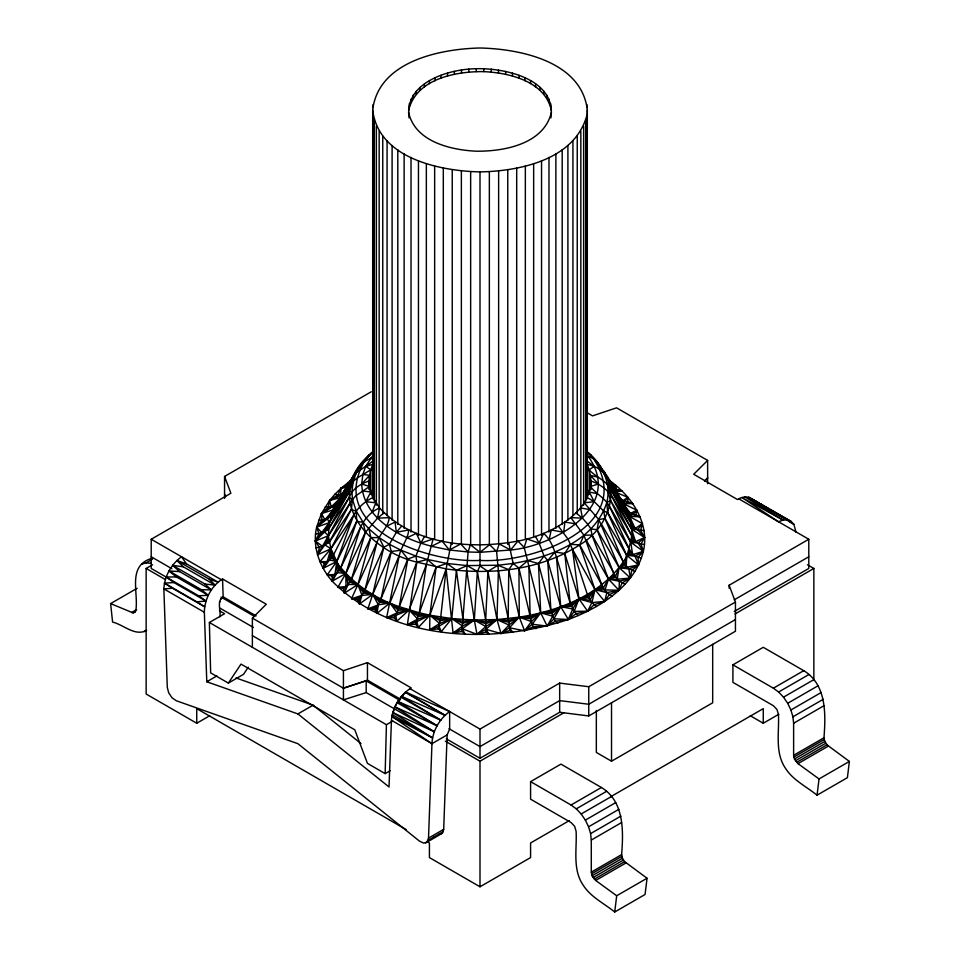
<?xml version="1.0" encoding="UTF-8"?>
<svg xmlns="http://www.w3.org/2000/svg" width="960" height="960" viewBox="0 0 960 960"><rect width="100%" height="100%" fill="white"/><g stroke="black" fill="none" stroke-linecap="round" stroke-linejoin="round"><path stroke-width="1.44" d="M644.016 530.58L637.584 529.656L631.968 525.756L628.44 512.052L606.408 476.4C602.268 469.596 594.72 465.792 587.1 464.352C605.052 507.072 552.252 534.888 517.92 541.068C470.748 549.804 413.964 544.92 379.512 507.972C370.968 511.488 364.632 518.772 360.672 526.968L340.128 569.016L337.224 572.64L332.172 576.132L332.172 581.184C392.076 641.508 491.64 644.832 568.356 619.5C600.252 607.572 634.452 586.56 643.356 551.376C650.028 522.756 631.188 495.372 608.508 479.772M619.908 498.696L623.22 503.58L632.736 503.664L627.828 501.696L627.828 497.328L615.516 492.144M634.884 571.596L626.496 567.24C625.128 552.996 633.564 540.216 631.968 525.756M644.46 544.464L641.028 544.032L635.532 541.632L631.632 529.236L610.836 494.436L604.668 488.436L598.308 484.008L590.46 486.492C596.004 494.052 605.244 498.036 609.564 506.568L629.088 548.796L629.532 551.388C608.58 592.02 562.2 610.464 519.276 617.124L509.424 627.756L512.868 632.436L509.988 630.396L508.212 618.588L508.752 569.664L513.156 563.448C549.972 557.088 594.336 541.44 606.852 502.392C611.34 483.636 602.652 464.184 587.964 452.448C608.964 473.88 622.788 501.396 635.112 528.492L642.48 523.692L629.088 516.228L596.832 461.64L590.988 456.036M383.976 512.928L377.544 518.16L365.376 532.404L345.852 573.444L332.172 581.184C319.452 566.604 312.156 546.396 316.644 527.124L329.412 517.32C341.892 494.616 353.928 471.144 372.036 452.448C320.388 494.88 366.168 550.2 416.868 562.128L427.416 559.452L436.068 567.12L429.888 615.204L429.672 629.796L438.24 628.848L441.264 631.68L451.788 618.588L456.408 570.264L446.844 563.448L427.416 559.452L415.944 556.056L400.98 550.224L389.4 544.296L379.14 537.612L369.048 528.984L363.168 522.36L356.244 511.14L352.524 499.428L351.876 492L353.148 481.608L356.244 472.848L361.14 464.376L373.044 451.44M355.068 473.484L365.724 466.332L372.9 464.352C367.98 474.72 367.98 487.116 372.9 497.484C364.932 501.504 357.744 507.48 353.592 515.508L330.912 548.796L317.52 554.82L319.404 547.404L315.324 540.996L327.636 528.972L333.432 509.832L333.516 506.112L339.996 498.552M219.408 610.752L224.556 613.728L209.376 622.488L210.648 672.864L228.348 683.088L240.996 664.104L354.804 729.816L367.452 763.392L385.152 773.616L386.424 724.704L392.748 721.044M372.888 457.176L364.356 461.556C325.836 529.14 430.224 563.412 480 560.4C531.228 563.772 637.692 526.692 593.676 458.892L587.892 455.976C625.104 506.64 553.488 546.276 510.624 549.996L499.26 543.96L496.62 551.64L498.384 570.756L496.992 619.56L501 633.564L509.988 630.396M252.372 618.108L343.428 670.668L367.452 662.64L411.192 687.9C400.188 694.872 392.508 707.28 391.44 720.3L389.028 786.972L297.9 713.928L206.784 681.756L204.36 612.288C204.504 599.208 211.356 585.948 222.54 578.976L266.292 604.236L252.372 618.108L252.372 647.304M183.396 566.832L172.62 565.356L205.02 584.064L215.088 585.12L183.396 566.832L176.904 560.52L209.304 579.228L218.112 582.144L186.468 563.868L181.56 556.776C171.3 564.12 164.424 576.252 163.86 588.9L167.292 687.3L168.672 692.784L172.044 697.812L176.316 700.752L297.9 743.688L419.484 841.14L423.768 843.144L427.128 842.004L428.52 838.116L431.952 743.676C432.504 731.028 439.392 718.908 449.652 711.552L405.6 692.064L397.848 701.424L394.908 706.884L391.848 716.496L432.54 737.904L392.796 712.476M438.936 834.372L442.308 833.244L443.688 829.356L447.12 734.916L449.652 729.084L449.652 711.552M587.556 461.46L594.276 466.332L589.2 469.8C595.44 476.94 605.364 479.94 610.2 488.364L631.632 529.236L637.584 529.656L642.48 523.692L640.596 530.424L644.676 537.516L641.028 544.032L643.356 551.376L638.028 557.496L638.556 564.984L626.496 567.24L624.54 565.164L604.932 518.436L603.756 511.14L594.276 501.696L584.196 502.812L598.86 519.612L597.072 529.716L614.424 575.496L619.392 581.244L618.996 590.268L609.276 594.576L604.656 601.404L594.036 604.752L587.652 611.22L575.964 613.74L568.356 619.5L555.336 621.24L547.176 626.076L533.196 626.808L524.568 630.804L509.424 627.756L501 633.564L485.94 629.292L476.988 634.332L462.276 628.776L453.048 633.06L446.136 568.932L451.308 542.748M629.532 551.388L635.052 556.224L638.556 564.984L631.68 570.54L630.384 578.04L622.056 582.984L618.996 590.268L608.484 579.12L591.984 535.044L590.952 528.984L587.964 524.424L582.456 518.16L570.828 517.632L583.956 535.236L602.316 586.476L595.008 589.656L587.904 596.1L578.976 598.908L570.804 604.608L560.724 606.684L551.292 611.7L540.684 612.804L530.34 616.968L519.276 617.124L496.992 619.56L485.94 629.292L489.024 634.2L486.048 631.956L485.676 620.052L487.896 571.368L498 565.236L513.156 563.448L518.928 568.092L531.384 621.588L533.196 626.808L536.016 628.68M614.424 575.496L608.484 579.12L603.192 588.072L595.008 589.656L588.672 597.768L578.976 598.908L571.452 606.336L560.724 606.684L551.796 613.476L540.684 612.804L530.7 618.78L519.276 617.124L508.38 620.364L496.992 619.56L474.324 620.052L462.276 628.776L464.976 633.948L461.94 631.44L468.108 551.976L470.34 544.692L480 552.324L510.624 549.996L517.92 541.068L524.172 547.38L540.684 612.804L547.176 626.076L553.92 618.768L560.724 606.684L556.488 557.256C553.932 548.508 550.632 539.52 543.6 533.352L539.16 543.168L544.056 556.056L547.704 560.616L560.724 606.684L568.356 619.5L574.164 611.412L578.976 598.908L572.532 549.384L568.152 539.328L558.408 526.176M315.984 547.932L322.416 546.324L328.032 541.836L329.22 522.696L353.148 481.608L356.58 478.32L370.8 469.8L365.724 466.332L372.984 455.268M369.12 489.552L369.12 480.912C360.888 483.864 352.14 488.7 349.164 497.472L328.368 535.788L324.888 544.896L317.52 554.82L322.416 546.324L315.324 540.996L318.972 533.808L316.644 527.124L321.444 513.528L329.616 500.472L340.62 494.748L341.004 488.244L353.196 478.656M372.696 498.096L372.696 109.956C378.348 61.428 439.824 48.9 480 48C520.176 48.9 581.652 61.428 587.304 109.956L587.304 498.096M586.896 499.008L587.304 109.956M424.56 536.352L420.84 543.168L415.944 556.056L416.868 562.128L407.376 624.6L415.524 624.264L418.368 627.432L429.888 615.204L446.136 568.932C491.436 575.352 540.552 570.096 579.684 544.908C604.452 530.508 621.144 496.572 603.264 470.592L618.324 496.2L599.328 464.952L587.592 452.136M356.244 472.848L352.332 479.352L353.148 481.608L349.38 491.388L329.22 522.696L324.468 531.768L328.368 535.788L330.912 548.796L336.78 561.444L337.224 572.64L332.172 581.184L334.956 574.512L336.78 561.444L353.592 515.508L332.604 556.608L329.544 559.98L324.228 563.016L323.172 568.308L329.544 559.98L330.912 548.796L351.288 509.58L352.524 499.428L355.968 495.672L369.54 486.492L361.692 484.008L362.868 474.42L365.724 466.332L372.444 461.46M614.724 912L616.692 895.764L647.052 878.244L624.636 861.672L622.452 858.252L621.636 854.604C623.448 831.42 624.384 801.276 601.404 787.488L560.928 764.124L530.58 781.644L530.58 799.176L571.044 822.528L574.632 826.308L576.108 831.3C577.044 849.24 572.304 869.328 583.212 885.228C590.82 897.12 604.044 903.372 614.724 912L645.072 894.48L647.052 878.244M817.056 795.18L819.036 778.944L849.384 761.424L826.968 744.852L824.784 741.432L823.968 737.784C825.78 714.6 826.716 684.456 803.736 670.668L763.26 647.304L732.912 664.836L732.912 682.356L773.388 705.72L776.964 709.488L778.44 714.48C779.376 732.42 774.636 752.508 785.544 768.42C793.152 780.3 806.376 786.552 817.056 795.18L847.404 777.66L849.384 761.424M415.524 624.264L419.316 612.804L426.288 564.852L433.14 538.932L420.84 543.168C394.02 534.18 363.228 515.412 361.692 484.008L369.54 475.332L362.868 474.42M586.176 540.12L608.484 579.12L617.208 579.264L619.08 567.54L598.86 519.612L604.932 518.436L626.568 555.18L638.556 564.984L628.836 569.028L619.08 567.54L597.072 529.716L590.952 528.984M399.3 555.432L386.628 617.592L394.248 617.772L397.176 612.852L399.276 606.684L407.844 558.984L400.98 550.224L391.272 551.484L372.708 594.456L367.872 608.904L374.748 609.456L378.348 604.824L399.3 555.432C401.22 546.396 407.976 539.28 408.732 529.956L396.336 532.308L389.4 544.296L383.82 547.188L363.552 592.932L357.804 599.676L351.492 598.74L376.992 542.544C379.692 533.4 388.428 527.484 389.172 517.632L377.544 518.16L379.512 507.972L372.9 497.484M550.92 117.9C556.476 79.14 505.344 67.908 476.256 68.712C448.38 69.084 403.92 82.488 409.08 117.9M408.564 110.712C415.836 78.816 455.76 71.316 483.744 71.628C509.592 72.852 545.304 81.336 551.436 110.712M551.436 112.116C544.164 144 504.24 151.512 476.256 151.2C450.408 149.976 414.696 141.48 408.564 112.116M438.24 628.848L440.724 617.124L446.136 568.932L416.868 562.128L399.276 606.684C372.384 597.516 348.216 580.5 332.604 556.608L330.912 548.796L324.888 544.896L329.22 542.316L351.288 509.58L356.244 511.14L356.736 521.316L340.92 567.54M256.14 615.9L223.164 596.856C216.48 600.924 220.908 610.884 219.996 616.824M612.18 595.992L609.276 594.576L604.86 590.46L608.484 579.12L615.372 577.02L619.08 567.54L624.54 565.164L626.568 555.18L607.668 512.556L606.852 502.392L610.62 500.52L608.124 492M381.024 598.908L391.272 551.484L389.4 544.296M549.156 539.436L551.268 529.956L563.664 532.308L564.936 522.06L576 523.944M372.696 109.956C378.348 158.472 439.824 171 480 171.9C520.032 171.132 574.776 159.696 586.896 115.356M640.08 516.888L630.444 513.408L627.396 510.984L606.408 476.4L629.088 516.228L640.08 516.888L635.772 514.8L636.828 510.204L623.22 503.58L619.872 498.576L622.776 500.736L632.736 503.664M615.372 577.02L614.148 573.444L591.984 535.044L583.956 535.236L579.684 544.908L595.008 589.656L591.888 602.592L587.652 611.22L574.164 611.412L570.108 603L556.488 557.256M604.86 590.46L579.684 544.908L570.6 544.296L564.792 553.5L578.976 598.908L591.888 602.592L604.656 601.404L606.84 592.62L618.996 590.268L595.008 589.656L572.532 549.384L587.904 596.1L591.888 602.592L596.46 606.492M360.672 526.968L345.852 573.444L345.984 586.572L344.316 593.16L357.912 584.532L370.824 537.612L369.048 528.984M364.992 589.656L376.992 542.544M330.912 548.796L331.56 558L336.78 561.444L340.128 569.016L345.852 573.444L337.872 587.304L343.416 588.42L348.084 584.508L351.516 579.12L365.376 532.404L363.168 522.36L356.736 521.316L336.78 561.444L323.172 568.308L327.156 561.648L330.912 548.796L319.92 561.624L324.228 563.016M524.172 547.38L526.86 538.932L539.16 543.168L535.44 536.352M399.276 606.684L419.316 612.804L436.068 567.12L446.844 563.448L467.124 565.596L498 565.236L508.752 569.664L519.276 617.124L524.568 630.804L532.2 624.24L540.684 612.804L538.464 563.544L544.056 556.056M394.248 617.772L396.78 621.312L409.092 609.96L426.288 564.852M370.8 494.256L372.9 488.808L372.9 464.352M372.108 512.052L375.804 502.812L365.724 501.696L370.8 492.036L362.292 490.884M350.436 485.34L330.912 516.228L329.412 517.32L335.472 504.852L340.14 498.528L335.472 504.852L321.444 513.528L321.972 520.332L316.644 527.124L321.996 532.992L328.368 529.236L349.164 497.472L352.524 499.428L328.368 535.788L322.416 546.324M615.48 491.508L622.128 491.208L614.016 489.408L615.684 485.352L610.248 483.408M606.84 592.62L595.008 589.656L590.136 600.276L578.976 598.908L572.688 608.964L568.356 619.5L553.92 618.768L551.292 611.7L538.464 563.544L527.832 560.616L518.928 568.092L519.276 617.124L508.968 625.056L501 633.564M609.564 506.568L630.78 542.316L638.004 543.012L644.676 537.516L631.632 529.236L633.048 526.932L608.712 482.34L607.476 484.56L610.836 494.436L631.632 535.788L632.364 538.632L630.78 542.316L632.628 554.64L626.568 555.18L630.588 552.732L629.088 548.796L607.668 512.556L603.756 511.14M329.544 559.98L336.78 561.444L339.132 570.492L345.852 573.444L348.084 584.508L344.316 593.16L343.416 588.42M351.516 579.12L370.824 537.612L379.14 537.612L383.82 547.188L372.708 594.456L359.364 603.996L357.804 599.676M480 171.9L480 565.968L477.36 571.488L474.324 620.052L476.988 634.332L486.048 631.956M629.088 516.228L630.444 513.408L636.828 510.204L632.844 514.344L629.088 516.228L623.22 503.58L617.988 496.128M219.78 601.488L219.456 602.46M318.612 520.272L324.948 519.756L330.912 516.228L352.332 479.352L327.372 518.748L329.22 522.696L315.324 540.996L328.368 535.788L326.952 543.12L329.22 542.316L349.8 503.556M335.472 504.852L358.596 467.748L369.048 455.016M358.596 467.748L333.432 509.832L324.948 519.756L316.644 527.124L329.22 522.696L326.544 530.16L328.368 529.236L349.38 491.388L351.876 492M333.432 509.832L321.444 513.528L331.188 506.928L329.616 500.472L334.92 494.232L337.944 494.832L342.804 494.124L340.92 497.472L329.616 500.472L328.344 507.252L321.444 513.528L324.948 519.756M572.688 608.964L560.724 606.684L552.768 616.2L547.176 626.076L532.2 624.24M359.952 467.304L362.928 462.204L358.992 468.504M221.208 598.452L220.572 599.388M341.712 496.212L352.716 478.584M354.288 476.064L357.432 471.024M364.848 461.832L366.432 459.348M248.268 667.2L243.528 674.328L228.348 683.088M623.22 503.58L627.828 497.328L622.776 500.736L623.22 503.58L630.444 513.408M340.092 498.696L336.492 503.832M332.172 576.132L327.264 574.836L336.78 561.444M524.568 630.804L531.384 621.588L540.684 612.804L552.768 616.2M401.592 526.176L396.336 532.308L395.064 522.06L386.868 526.14M368.016 456.864L373.032 451.8M587.4 412.896L592.548 415.872L616.572 407.832L707.628 460.404L693.708 474.276L737.46 499.524C741.66 496.932 747.432 495.672 751.716 498.792L791.028 521.388L793.812 524.22L795.996 532.14M334.92 494.232L341.004 488.244L349.392 483.96M325.116 506.916L331.188 506.928L339.948 498.42M612.852 487.992L615.684 485.352L616.584 489.396L622.128 491.208M152.076 558.276C127.572 565.38 138.168 590.364 136.032 609.288L135.216 612L133.032 612.888L110.616 603.588L112.596 622.092C123.384 624.564 135.276 636.936 146.64 630.264M476.988 634.332L485.844 626.556L496.992 619.56L508.584 622.2L519.276 617.124L531.384 621.588M608.484 579.12L619.392 581.244L630.384 578.04L619.08 567.54L623.52 563.724L623.22 561.444L601.404 524.16M340.62 494.748L344.976 491.208M144.108 631.716L146.028 630.3M508.968 625.056L496.992 619.56L485.724 621.84L474.324 620.052L462.552 626.052L453.048 633.06L461.94 631.44M485.844 626.556L474.324 620.052L462.912 621.348L451.788 618.588L439.668 623.556L429.672 629.796L439.032 626.232L451.788 618.588L474.324 620.052L485.772 623.688L496.992 619.56L487.896 571.368L480 565.968M626.568 555.18L635.052 556.224L643.356 551.376L638.004 543.012M224.556 498.372L224.556 476.46L371.244 391.776M206.016 601.08L173.976 582.576L164.448 583.116L196.848 601.824L206.016 601.08L198.588 595.728L151.212 568.464L151.212 539.256L230.88 493.26L224.556 476.46M141.96 564.12L146.148 562.824L152.472 559.176M209.7 715.752L196.74 723.24L146.148 694.032L146.148 568.464L152.616 564.732M110.616 603.588L137.172 588.252M131.628 612.54L136.692 609.612M133.032 612.888L135.564 611.424M206.784 681.756L216.9 675.912M297.9 713.928L313.08 705.168L360.972 743.568M391.44 720.3L431.952 743.676L447.12 734.916M385.152 773.616L390.216 770.7M409.932 688.62L480 729.084L559.668 683.088L588.756 686.736L735.444 602.04L729.12 585.252L808.788 539.256L808.788 568.464L734.256 611.484M734.256 599.808L808.788 556.776M446.376 738.876L480 758.28L559.668 712.284L588.756 715.944L735.444 631.248L735.444 602.04M445.296 741.168L480 761.208L564.024 712.692M735 613.98L813.852 568.464L813.852 680.58M735.444 619.56L588.756 704.256L559.668 700.608L480 746.604L448.956 728.676M428.52 838.116L443.688 829.356M428.112 840.348L443.292 831.588M432.612 838.032L435.144 836.568M425.64 842.964L442.308 833.244M596.34 710.508L596.34 752.448L611.52 761.208L712.68 702.792L712.68 644.388M530.58 781.644L571.044 805.008L601.404 787.488M732.912 664.836L773.388 688.2L803.736 670.668M571.044 805.008L576.288 808.836L606.636 791.304M773.388 688.2L778.62 692.016L808.968 674.496M569.364 820.584L530.58 842.976L530.58 857.58L480 886.788L429.42 857.58L429.42 842.976L426.828 841.488M610.728 796.704L763.26 708.636L763.26 723.24L750.3 715.752M576.288 808.836L581.172 813.984L611.52 796.464M778.62 692.016L783.504 697.164L813.852 679.644M581.172 813.984L585.36 820.116L615.708 802.596M783.504 697.164L787.692 703.296L818.04 685.776M763.26 723.24L778.824 714.252M616.692 895.764L595.68 880.452L592.104 875.772L591.288 872.124L591.288 840.06L590.592 833.616L588.576 826.812L618.924 809.292M819.036 778.944L798.012 763.632L794.436 758.964L793.62 755.304L793.62 723.24L792.924 716.796L790.908 709.992L821.256 692.472M590.592 833.616L620.94 816.084M792.924 716.796L823.272 699.276M591.288 840.06L621.636 822.528M793.62 723.24L823.968 705.72M591.288 872.124L621.636 854.604M793.62 755.304L823.968 737.784M591.492 873.9L621.84 856.38M793.824 757.08L824.172 739.56M592.104 875.772L622.452 858.252M794.436 758.964L824.784 741.432M593.052 877.584L623.412 860.064M795.396 760.776L825.744 743.256M594.288 879.192L624.636 861.672M796.62 762.372L826.968 744.852M595.68 880.452L626.04 862.932M798.012 763.632L828.372 746.112M462.552 626.052L451.788 618.588L440.484 618.9L429.888 615.204L417.732 619.116L407.376 624.6L416.736 621.732L429.888 615.204L451.788 618.588L462.78 623.196L474.324 620.052L466.848 571.128M407.04 537.78L416.4 533.352L420.84 543.168L431.448 546.3L442.08 541.068L449.376 549.996L468.108 551.976L480 552.324L489.66 544.692L496.62 551.64M342.804 494.124L329.616 500.472L337.944 494.832L341.004 488.244L347.676 485.592M439.668 623.556L429.888 615.204L418.56 616.356L409.092 609.96L397.176 612.852L386.628 617.592L395.856 615.36L409.092 609.96L418.992 614.556L429.888 615.204L440.208 620.724L451.788 618.588M348 485.64L341.004 488.244L347.58 486.78M415.944 556.056L407.844 558.984L389.892 603L376.968 613.44L374.748 609.456M331.188 506.928L333.516 506.112M252.372 635.628L343.428 688.2L367.452 680.16L400.428 699.204M343.428 688.2L366.192 680.892L399.816 700.308M393.324 712.776L434.28 731.796L366.192 692.58L343.428 699.876L343.428 670.668M321.996 532.992L315.54 534.048M617.208 579.264L630.384 578.04L628.836 569.028M337.872 587.304L345.984 586.572M196.848 601.824L204.684 606.828L172.464 588.228L163.86 588.9L204.36 612.288M327.264 574.836L334.956 574.512M619.08 567.54L626.496 567.24M198.588 595.728L208.284 595.344L201.372 589.68L168.972 570.972L179.592 571.584L211.368 589.932L201.372 589.68M417.732 619.116L409.092 609.96L398.28 610.164L389.892 603L380.412 600.552L372.708 594.456L364.38 591.3L357.912 584.532L350.76 580.644L345.852 573.444L337.224 572.64M208.284 595.344L176.388 576.924L166.188 577.02L173.976 582.576M614.016 489.408L616.584 489.396M348.084 584.508L357.912 584.532L363.552 592.932L372.708 594.456L379.704 602.256L389.892 603L398.856 608.412L409.092 609.96M319.92 561.624L327.156 561.648M625.044 501.468L627.828 501.696M370.248 458.508L373.02 458.76M146.148 562.824L151.032 563.316M632.844 514.344L635.772 514.8M589.752 509.52L580.488 507.972L582.456 518.16L576.024 512.928M597.132 493.608L589.2 492.036L594.276 501.696L587.1 497.484M431.448 546.3L449.376 549.996L460.74 543.96L468.108 551.976M641.388 558.228L635.052 556.224M419.316 612.804L429.888 615.204M590.46 489.72L590.46 475.332L597.708 477.144M347.82 482.52L350.58 483.36M176.904 560.52L186.468 563.868M235.968 677.94L313.08 705.168M327.636 528.972L328.368 529.236M589.176 454.296L590.952 455.016M328.032 541.836L329.22 542.316M625.08 584.268L619.392 581.244M401.472 696.384L444.996 715.308L405.6 692.064M397.848 701.424L440.712 720.132L401.568 696.444M394.908 706.884L437.064 725.748L398.064 701.544M789.96 522.024L793.812 524.22L787.428 520.368M738.72 498.804L808.788 539.256M807.42 564.744L813.852 568.464M151.212 539.256L221.28 579.708M405.276 692.376L444.996 715.308M400.98 697.2L440.712 720.132M151.212 556.776L171.9 568.728M221.052 597.096L254.676 616.512M397.344 702.816L437.064 725.748M219.756 608.028L253.38 627.444M146.148 568.464L165.432 579.588M392.82 714.972L432.54 737.904M209.376 622.488L386.424 724.704M406.152 829.548L196.74 708.636L196.74 723.24M751.716 498.792L772.128 511.116M774.672 512.664L783.6 518.052M395.268 707.088L434.28 731.796M164.448 583.116L172.464 588.228M557.976 623.016L555.336 621.24L553.92 618.768M392.496 716.868L431.952 743.676M578.268 615.564L574.164 611.412M168.972 570.972L176.388 576.924M172.62 565.356L179.592 571.584M205.02 584.064L211.368 589.932M209.304 579.228L215.088 585.12M617.988 495.648L622.776 500.736M590.46 475.332L598.308 484.008L590.88 480.912L590.88 489.552M637.584 529.656L644.676 537.516L635.532 541.632L630.78 542.316L610.62 500.52L635.532 541.632L632.364 538.632M595.008 589.656L604.656 601.404M630.78 522.696L635.112 528.492L631.632 529.236L630.78 522.696L610.2 488.364M397.176 612.852L389.892 603L378.348 604.824L367.872 608.904L376.728 607.212L376.968 613.44L378.348 604.824L372.708 594.456L361.98 595.38L351.492 598.74L360.108 597.612L359.364 603.996L361.98 595.38L357.912 584.532L349.848 582.204L345.852 573.444M623.52 563.724L624.54 565.164M578.976 598.908L587.652 611.22M594.624 459.504L596.124 461.976M629.088 548.796L632.628 554.64L643.356 551.376L630.78 542.316L633.456 539.892L631.632 535.788M599.328 464.952L602.856 471.288M602.316 586.476L603.192 588.072M787.692 703.296L790.908 709.992M585.36 820.116L588.576 826.812M439.032 626.232L441.264 631.68M589.2 494.256L587.1 488.808L587.1 464.352M224.556 493.992L225.612 496.788M416.736 621.732L418.368 627.432M508.692 542.748L513.156 563.448M498.384 570.756L508.212 618.588M485.676 620.052L477.36 571.488L467.124 565.596L456.408 570.264L463.008 619.56M395.856 615.36L396.78 621.312M570.108 603L564.792 553.5L554.892 552.012L547.704 560.616L550.908 609.96M222.54 578.976L223.164 596.856M528.864 566.04L530.112 615.204M729.12 585.252L729.12 588.168M707.628 460.404L707.628 483.768M611.52 702.792L611.52 761.208M589.2 469.8L589.2 492.828M588.756 686.736L588.756 715.944M586.896 104.556L586.896 107.544M585.672 120.708L585.672 501.36M583.644 125.988L583.644 505.14M580.836 131.136L580.836 508.8M577.248 136.128L577.248 513.792M572.928 140.928L572.928 515.592M567.9 145.488L567.9 520.14M562.2 149.772L562.2 524.436M559.668 683.088L559.668 712.284M555.876 153.756L555.876 528.42M550.656 103.488L550.656 106.416M549.096 99.264L549.096 102.18M548.976 157.404L548.976 532.068M546.78 95.148L546.78 98.076M543.744 91.2L543.744 94.116M541.548 160.692L541.548 535.356M540 87.456L540 90.372M535.596 83.964L535.596 86.88M533.652 163.596L533.652 536.76M530.58 80.748L530.58 83.664M525.348 166.092L525.348 539.256M525.024 77.856L525.024 80.772M518.964 75.312L518.964 78.228M516.696 168.168L516.696 541.332M512.472 73.152L512.472 76.068M507.768 169.788L507.768 544.452M505.632 71.388L505.632 74.316M498.636 170.964L498.636 544.128M498.516 70.056L498.516 72.972M491.196 69.156L491.196 72.084M489.348 171.66L489.348 544.824M483.744 68.712L483.744 71.628M480 729.084L480 758.28M480 761.208L480 886.788M476.256 68.712L476.256 71.628M470.652 171.66L470.652 544.824M468.804 69.156L468.804 72.084M461.484 70.056L461.484 72.972M461.364 170.964L461.364 544.128M454.368 71.388L454.368 74.316M452.232 169.788L452.232 544.452M447.528 73.152L447.528 76.068M443.304 168.168L443.304 541.332M441.036 75.312L441.036 78.228M434.976 77.856L434.976 80.772M434.652 166.092L434.652 539.256M429.42 80.748L429.42 83.664M426.348 163.596L426.348 536.76M424.404 83.964L424.404 86.88M420 87.456L420 90.372M418.452 160.692L418.452 535.356M416.256 91.2L416.256 94.116M413.22 95.148L413.22 98.076M411.024 157.404L411.024 532.068M410.904 99.264L410.904 102.18M409.344 103.488L409.344 106.416M404.124 153.756L404.124 528.42M397.8 149.772L397.8 524.436M392.1 145.488L392.1 520.14M387.072 140.928L387.072 515.592M382.752 136.128L382.752 513.792M379.164 131.136L379.164 508.8M376.356 125.988L376.356 505.14M374.328 120.708L374.328 501.36M373.104 104.556L373.104 107.544M373.104 115.356L373.104 499.008M370.8 469.8L370.8 492.828M369.54 475.332L369.54 489.72M367.452 662.64L367.452 680.16M366.192 680.892L366.192 692.58M707.628 477.924L704.7 480.96L707.628 477.924M783.096 520.104L778.44 521.736L741.888 497.52L783.096 520.104L787.38 519.984L791.028 521.388L748.632 497.208L787.38 519.984L744.912 496.908L783.096 520.104"/></g></svg>
